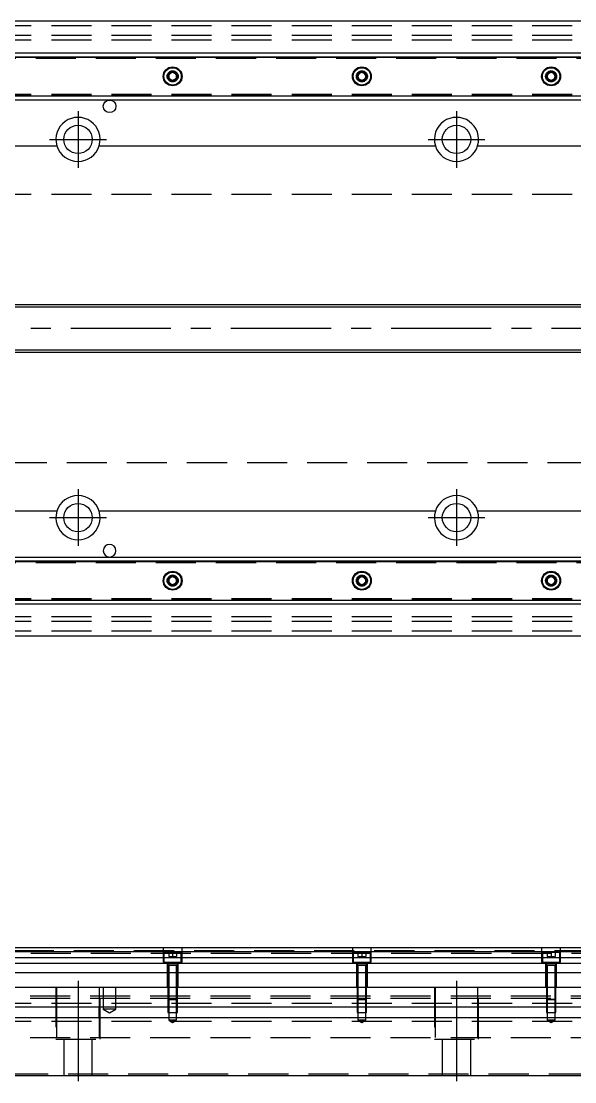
# Model space of a CAD drawing. Extents: x -14 to 1071, y -281 to 102.
# Drawn here: x 512 to 687.5, y -239 to 97.5 of the extents above; entities that cross this region are included whole.
import ezdxf

# ---------------------------------------------------------------- set-up
doc = ezdxf.new("R2010")
doc.units = 0
doc.linetypes.add('CENTER', pattern=[50.8, 31.75, -6.35, 6.35, -6.35])
doc.linetypes.add('DASHED', pattern=[19.05, 12.7, -6.35])
doc.layers.get('0').update_dxf_attribs({"linetype": 'CONTINUOUS'})
doc.layers.add('CENTER', color=1, linetype='CENTER')

msp = doc.modelspace()

# ---------------------------------------------------------------- linework, layer by layer
at = {"color": 3, "linetype": 'DASHED'}
for p, q in [((820, 96), (0, 96)), ((820, 93), (0, 93)), ((820, 91.5), (0, 91.5)), ((478.5, 86.1), (820, 86.1)), ((478.5, 85.8), (820, 85.8)), ((485, 86.1147), (820, 86.1147)), ((558.5, 80), (558.516134, 80.21941)), ((618.5, 80), (618.516134, 80.21941)), ((678.5, 80), (678.516134, 80.21941)), ((820, 74.2), (478.5, 74.2)), ((820, 73.9), (478.5, 73.9)), ((820, 73.8853), (485, 73.8853)), ((820, 42.5), (12.1, 42.5)), ((12.1, -42.5), (820, -42.5)), ((478.5, -73.9), (820, -73.9)), ((485, -73.8853), (820, -73.8853)), ((478.5, -74.2), (820, -74.2)), ((561.477374, -79.74045), (561.5, -80)), ((621.477374, -79.74045), (621.5, -80)), ((681.477374, -79.74045), (681.5, -80)), ((820, -85.8), (478.5, -85.8)), ((820, -86.1), (478.5, -86.1)), ((820, -86.1147), (485, -86.1147)), ((820, -91.5), (0, -91.5)), ((820, -93), (0, -93)), ((820, -96), (0, -96)), ((770, -197.49), (478.5, -197.49)), ((737.25, -198.24), (478.5, -198.24)), ((557, -196.49), (557, -200.99)), ((562.75, -197.99), (557.25, -197.99)), ((557.25, -197.99), (557.25, -200.99)), ((558.75, -197.99), (558.75, -199.29)), ((560, -197.99), (560, -199.29)), ((561.25, -197.99), (561.25, -199.29)), ((562.75, -200.99), (562.75, -197.99)), ((563, -200.99), (563, -196.49)), ((617, -196.49), (617, -200.99)), ((622.75, -197.99), (617.25, -197.99)), ((617.25, -197.99), (617.25, -200.99)), ((618.75, -197.99), (618.75, -199.29)), ((620, -197.99), (620, -199.29)), ((621.25, -197.99), (621.25, -199.29)), ((622.75, -200.99), (622.75, -197.99)), ((623, -200.99), (623, -196.49)), ((677, -196.49), (677, -200.99)), ((682.75, -197.99), (677.25, -197.99)), ((677.25, -197.99), (677.25, -200.99)), ((678.75, -197.99), (678.75, -199.29)), ((680, -197.99), (680, -199.29)), ((681.25, -197.99), (681.25, -199.29)), ((682.75, -200.99), (682.75, -197.99)), ((683, -200.99), (683, -196.49)), ((557, -200.99), (563, -200.99)), ((558.25, -200.99), (558.25, -208.99)), ((558.5, -200.99), (558.5, -201.99)), ((558.75, -199.29), (560, -199.29)), ((560, -199.29), (561.25, -199.29)), ((561.5, -201.99), (561.5, -200.99)), ((561.75, -208.99), (561.75, -200.99)), ((617, -200.99), (623, -200.99)), ((618.25, -200.99), (618.25, -208.99)), ((618.5, -200.99), (618.5, -201.99)), ((618.75, -199.29), (620, -199.29)), ((620, -199.29), (621.25, -199.29)), ((621.5, -201.99), (621.5, -200.99)), ((621.75, -208.99), (621.75, -200.99)), ((677, -200.99), (683, -200.99)), ((678.25, -200.99), (678.25, -208.99)), ((678.5, -200.99), (678.5, -201.99)), ((678.75, -199.29), (680, -199.29)), ((680, -199.29), (681.25, -199.29)), ((681.5, -201.99), (681.5, -200.99)), ((681.75, -208.99), (681.75, -200.99)), ((561.500006, -201.99), (558.499994, -201.99)), ((558.5, -201.985), (558.5, -201.99)), ((558.5, -201.99), (558.62467, -201.99)), ((558.624678, -201.99), (558.5, -201.99)), ((558.5, -201.99), (558.5, -201.995)), ((558.5, -201.99), (558.5, -208.99)), ((558.62467, -201.99), (561.375392, -201.99)), ((559.998804, -201.99), (558.624678, -201.99)), ((558.75, -201.99), (558.75, -208.99)), ((561.37533, -201.99), (559.998804, -201.99)), ((561.25, -208.99), (561.25, -201.99)), ((561.5, -201.99), (561.37533, -201.99)), ((561.375392, -201.99), (561.5, -201.99)), ((561.5, -201.99), (561.5, -201.985)), ((561.5, -201.995), (561.5, -201.99)), ((561.5, -208.99), (561.5, -201.99)), ((621.500006, -201.99), (618.499994, -201.99)), ((618.5, -201.985), (618.5, -201.99)), ((618.5, -201.99), (618.62467, -201.99)), ((618.624678, -201.99), (618.5, -201.99)), ((618.5, -201.99), (618.5, -201.995)), ((618.5, -201.99), (618.5, -208.99)), ((618.62467, -201.99), (621.375392, -201.99)), ((619.998804, -201.99), (618.624678, -201.99)), ((618.75, -201.99), (618.75, -208.99)), ((621.37533, -201.99), (619.998804, -201.99)), ((621.25, -208.99), (621.25, -201.99)), ((621.5, -201.99), (621.37533, -201.99)), ((621.375392, -201.99), (621.5, -201.99)), ((621.5, -201.99), (621.5, -201.985)), ((621.5, -201.995), (621.5, -201.99)), ((621.5, -208.99), (621.5, -201.99)), ((681.500006, -201.99), (678.499994, -201.99)), ((678.5, -201.985), (678.5, -201.99)), ((678.5, -201.99), (678.62467, -201.99)), ((678.624678, -201.99), (678.5, -201.99)), ((678.5, -201.99), (678.5, -201.995)), ((678.5, -201.99), (678.5, -208.99)), ((678.62467, -201.99), (681.375392, -201.99)), ((679.998804, -201.99), (678.624678, -201.99)), ((678.75, -201.99), (678.75, -208.99)), ((681.37533, -201.99), (679.998804, -201.99)), ((681.25, -208.99), (681.25, -201.99)), ((681.5, -201.99), (681.37533, -201.99)), ((681.375392, -201.99), (681.5, -201.99)), ((681.5, -201.99), (681.5, -201.985)), ((681.5, -201.995), (681.5, -201.99)), ((681.5, -208.99), (681.5, -201.99)), ((476.708204, -211.74), (738.5, -211.74)), ((523, -208.99), (523, -225.49)), ((523.291796, -215.29), (523.291796, -208.99)), ((536.708204, -208.99), (536.708204, -215.29)), ((537, -225.49), (537, -208.99)), ((538, -208.99), (538, -215.99)), ((542, -215.99), (542, -208.99)), ((558.5, -208.99), (558.5, -212.74)), ((558.500006, -208.99), (558.500002, -212.74)), ((558.75, -208.99), (558.75, -212.99)), ((561.25, -212.99), (561.25, -208.99)), ((561.499998, -212.74), (561.499994, -208.99)), ((561.5, -212.74), (561.5, -208.99)), ((618.5, -208.99), (618.5, -212.74)), ((618.500006, -208.99), (618.500002, -212.74)), ((618.75, -208.99), (618.75, -212.99)), ((621.25, -212.99), (621.25, -208.99)), ((621.499998, -212.74), (621.499994, -208.99)), ((621.5, -212.74), (621.5, -208.99)), ((643, -208.99), (643, -225.49)), ((643.291796, -215.29), (643.291796, -208.99)), ((656.708204, -208.99), (656.708204, -215.29)), ((657, -225.49), (657, -208.99)), ((678.5, -208.99), (678.5, -212.74)), ((678.500006, -208.99), (678.500002, -212.74)), ((678.75, -208.99), (678.75, -212.99)), ((681.25, -212.99), (681.25, -208.99)), ((681.499998, -212.74), (681.499994, -208.99)), ((681.5, -212.74), (681.5, -208.99)), ((820, -214.14), (0, -214.14)), ((476.708204, -212.49), (738.5, -212.49)), ((523.291796, -218.69), (523.291796, -215.29)), ((536.708204, -218.69), (536.708204, -215.29)), ((558.5, -212.74), (561.5, -212.74)), ((558.5, -212.74), (558.75, -212.99)), ((558.500002, -212.74), (558.500006, -215.29)), ((558.500006, -215.29), (558.500006, -216.99)), ((561.25, -212.99), (558.75, -212.99)), ((558.75, -212.99), (558.75, -216.99)), ((561.25, -212.99), (561.5, -212.74)), ((561.25, -216.99), (561.25, -212.99)), ((561.499994, -215.29), (561.499998, -212.74)), ((561.499994, -216.99), (561.499994, -215.29)), ((618.5, -212.74), (621.5, -212.74)), ((618.5, -212.74), (618.75, -212.99)), ((618.500002, -212.74), (618.500006, -215.29)), ((618.500006, -215.29), (618.500006, -216.99)), ((621.25, -212.99), (618.75, -212.99)), ((618.75, -212.99), (618.75, -216.99)), ((621.25, -212.99), (621.5, -212.74)), ((621.25, -216.99), (621.25, -212.99)), ((621.499994, -215.29), (621.499998, -212.74)), ((621.499994, -216.99), (621.499994, -215.29)), ((643.291796, -218.69), (643.291796, -215.29)), ((656.708204, -215.29), (656.708204, -218.69)), ((678.5, -212.74), (681.5, -212.74)), ((678.5, -212.74), (678.75, -212.99)), ((678.500002, -212.74), (678.500006, -215.29)), ((678.500006, -215.29), (678.500006, -216.99)), ((681.25, -212.99), (678.75, -212.99)), ((678.75, -212.99), (678.75, -216.99)), ((681.25, -212.99), (681.5, -212.74)), ((681.25, -216.99), (681.25, -212.99)), ((681.499994, -215.29), (681.499998, -212.74)), ((681.499994, -216.99), (681.499994, -215.29)), ((523.291796, -224.99), (523.291796, -218.69)), ((536.708204, -218.69), (536.708204, -224.99)), ((542, -215.99), (538, -215.99)), ((538, -215.99), (540, -217.1447)), ((540, -217.1447), (542, -215.99)), ((558.500006, -216.99), (561.499994, -216.99)), ((558.75, -216.99), (558.75, -219.49)), ((561.25, -219.49), (561.25, -216.99)), ((618.500006, -216.99), (621.499994, -216.99)), ((618.75, -216.99), (618.75, -219.49)), ((621.25, -219.49), (621.25, -216.99)), ((643.291796, -224.99), (643.291796, -218.69)), ((656.708204, -218.69), (656.708204, -224.99)), ((678.500006, -216.99), (681.499994, -216.99)), ((678.75, -216.99), (678.75, -219.49)), ((681.25, -219.49), (681.25, -216.99)), ((820, -219.84), (0, -219.84)), ((561.25, -219.49), (558.75, -219.49)), ((558.75, -219.49), (560, -220.211688)), ((560, -220.211688), (561.25, -219.49)), ((621.25, -219.49), (618.75, -219.49)), ((618.75, -219.49), (620, -220.211688)), ((620, -220.211688), (621.25, -219.49)), ((681.25, -219.49), (678.75, -219.49)), ((678.75, -219.49), (680, -220.211688)), ((680, -220.211688), (681.25, -219.49)), ((476.708204, -224.99), (763.291796, -224.99)), ((523, -225.49), (537, -225.49)), ((525.5, -225.49), (525.5, -236.99)), ((534.5, -236.99), (534.5, -225.49)), ((643, -225.49), (657, -225.49)), ((645.5, -225.49), (645.5, -236.99)), ((654.5, -236.99), (654.5, -225.49)), ((12.499994, -236.49), (820, -236.49))]:
    msp.add_line(p, q, dxfattribs=at)
at = {"color": 7, "linetype": 'CONTINUOUS'}
for p, q in [((820, 97.5), (485, 97.5)), ((485, 87.5), (820, 87.5)), ((485, 86.247728), (820, 86.247728)), ((558.75, 80.721688), (560, 81.443376)), ((560, 81.443376), (561.25, 80.721688)), ((618.75, 80.721688), (620, 81.443376)), ((620, 81.443376), (621.25, 80.721688)), ((678.75, 80.721688), (680, 81.443376)), ((680, 81.443376), (681.25, 80.721688)), ((558.75, 79.278312), (558.75, 80.721688)), ((560, 78.556624), (558.75, 79.278312)), ((561.25, 79.278312), (560, 78.556624)), ((561.25, 80.721688), (561.25, 79.278312)), ((618.75, 79.278312), (618.75, 80.721688)), ((620, 78.556624), (618.75, 79.278312)), ((621.25, 79.278312), (620, 78.556624)), ((621.25, 80.721688), (621.25, 79.278312)), ((678.75, 79.278312), (678.75, 80.721688)), ((680, 78.556624), (678.75, 79.278312)), ((681.25, 79.278312), (680, 78.556624)), ((681.25, 80.721688), (681.25, 79.278312)), ((820, 73.752272), (485, 73.752272)), ((820, 72.5), (485, 72.5)), ((485, 58), (523.291796, 58)), ((536.708204, 58), (643.291796, 58)), ((656.708204, 58), (763.291796, 58)), ((770, 7.5), (485, 7.5)), ((485, -7.5), (770, -7.5)), ((523.291796, -58), (485, -58)), ((643.291796, -58), (536.708204, -58)), ((763.291796, -58), (656.708204, -58)), ((485, -72.5), (820, -72.5)), ((485, -73.752272), (820, -73.752272)), ((558.75, -79.278312), (560, -78.556624)), ((558.75, -80.721688), (558.75, -79.278312)), ((560, -81.443376), (558.75, -80.721688)), ((560, -78.556624), (561.25, -79.278312)), ((561.25, -80.721688), (560, -81.443376)), ((561.25, -79.278312), (561.25, -80.721688)), ((618.75, -79.278312), (620, -78.556624)), ((618.75, -80.721688), (618.75, -79.278312)), ((620, -81.443376), (618.75, -80.721688)), ((620, -78.556624), (621.25, -79.278312)), ((621.25, -80.721688), (620, -81.443376)), ((621.25, -79.278312), (621.25, -80.721688)), ((678.75, -79.278312), (680, -78.556624)), ((678.75, -80.721688), (678.75, -79.278312)), ((680, -81.443376), (678.75, -80.721688)), ((680, -78.556624), (681.25, -79.278312)), ((681.25, -80.721688), (680, -81.443376)), ((681.25, -79.278312), (681.25, -80.721688)), ((820, -86.247728), (485, -86.247728)), ((820, -87.5), (485, -87.5)), ((485, -97.5), (820, -97.5)), ((820, -196.49), (478.5, -196.49)), ((820, -197.742272), (478.5, -197.742272)), ((478.5, -199.51668), (820, -199.51668)), ((820, -201.413076), (478.5, -201.413076)), ((820, -204.467372), (478.5, -204.467372)), ((561.500006, -201.99), (558.499994, -201.99)), ((559.998804, -201.99), (558.499994, -201.99)), ((561.500006, -201.99), (559.998804, -201.99)), ((621.500006, -201.99), (618.499994, -201.99)), ((619.998804, -201.99), (618.499994, -201.99)), ((621.500006, -201.99), (619.998804, -201.99)), ((681.500006, -201.99), (678.499994, -201.99)), ((679.998804, -201.99), (678.499994, -201.99)), ((681.500006, -201.99), (679.998804, -201.99)), ((0, -208.99), (820, -208.99)), ((820, -215.29), (0, -215.29)), ((820, -218.69), (0, -218.69)), ((0, -236.99), (820, -236.99))]:
    msp.add_line(p, q, dxfattribs=at)
at = {"color": 3, "linetype": 'CONTINUOUS'}
for p, q in [((770, 6.75), (485, 6.75)), ((485, -6.75), (770, -6.75))]:
    msp.add_line(p, q, dxfattribs=at)
at = {"color": 7, "linetype": 'CONTINUOUS'}
for centre, radius in [((560, 80), 3), ((560, 80), 2.75), ((620, 80), 3), ((620, 80), 2.75), ((680, 80), 3), ((680, 80), 2.75), ((540, 70.5), 2), ((530, 60), 4.5), ((650, 60), 4.5), ((530, -60), 4.5), ((650, -60), 4.5), ((560, -80), 3), ((560, -80), 2.75), ((620, -80), 3), ((620, -80), 2.75), ((680, -80), 3), ((680, -80), 2.75)]:
    msp.add_circle(centre, radius, dxfattribs=at)
at = {"color": 3, "linetype": 'DASHED'}
for centre, radius in [((560, 80), 1.75), ((560, 80), 1.5), ((620, 80), 1.75), ((620, 80), 1.5), ((680, 80), 1.75), ((680, 80), 1.5), ((560, -80), 1.75), ((560, -80), 1.5), ((620, -80), 1.75), ((620, -80), 1.5), ((680, -80), 1.75), ((680, -80), 1.5)]:
    msp.add_circle(centre, radius, dxfattribs=at)
at = {"color": 7, "linetype": 'CONTINUOUS'}
for centre, radius, start, end in [((560, 80), 1.25, 120, 180), ((560, 80), 1.25, 60, 120), ((560, 80), 1.25, 0, 60), ((620, 80), 1.25, 120, 180), ((620, 80), 1.25, 60, 120), ((620, 80), 1.25, 0, 60), ((680, 80), 1.25, 120, 180), ((680, 80), 1.25, 60, 120), ((680, 80), 1.25, 0, 60), ((560, 80), 1.25, 180, 240), ((560, 80), 1.25, 240, 300), ((560, 80), 1.25, 300, 0), ((620, 80), 1.25, 180, 240), ((620, 80), 1.25, 240, 300), ((620, 80), 1.25, 300, 0), ((680, 80), 1.25, 180, 240), ((680, 80), 1.25, 240, 300), ((680, 80), 1.25, 300, 0), ((530, 60), 7, 343.39845, 196.60155), ((650, 60), 7, 343.39845, 196.60155), ((530, 60), 7, 196.60155, 343.39845), ((650, 60), 7, 196.60155, 343.39845), ((530, -60), 7, 16.60155, 163.39845), ((650, -60), 7, 16.60155, 163.39845), ((530, -60), 7, 163.39845, 16.60155), ((650, -60), 7, 163.39845, 16.60155), ((540, -70.5), 2, 90, 270), ((540, -70.5), 2, 270, 90), ((560, -80), 1.25, 120, 180), ((560, -80), 1.25, 180, 240), ((560, -80), 1.25, 60, 120), ((560, -80), 1.25, 0, 60), ((560, -80), 1.25, 300, 0), ((620, -80), 1.25, 120, 180), ((620, -80), 1.25, 180, 240), ((620, -80), 1.25, 60, 120), ((620, -80), 1.25, 0, 60), ((620, -80), 1.25, 300, 0), ((680, -80), 1.25, 120, 180), ((680, -80), 1.25, 180, 240), ((680, -80), 1.25, 60, 120), ((680, -80), 1.25, 0, 60), ((680, -80), 1.25, 300, 0), ((560, -80), 1.25, 240, 300), ((620, -80), 1.25, 240, 300), ((680, -80), 1.25, 240, 300)]:
    msp.add_arc(centre, radius, start, end, dxfattribs=at)
at = {"layer": 'CENTER', "color": 1, "linetype": 'CENTER'}
for p, q in [((530, 69), (530, 51)), ((650, 69), (650, 51)), ((521, 60), (539, 60)), ((641, 60), (659, 60)), ((813.445, 0), (-13.795, 0)), ((530, -51), (530, -69)), ((650, -51), (650, -69)), ((521, -60), (539, -60)), ((641, -60), (659, -60)), ((530, -206.99), (530, -238.99)), ((650, -206.99), (650, -238.99))]:
    msp.add_line(p, q, dxfattribs=at)

doc.saveas('drawing.dxf')
